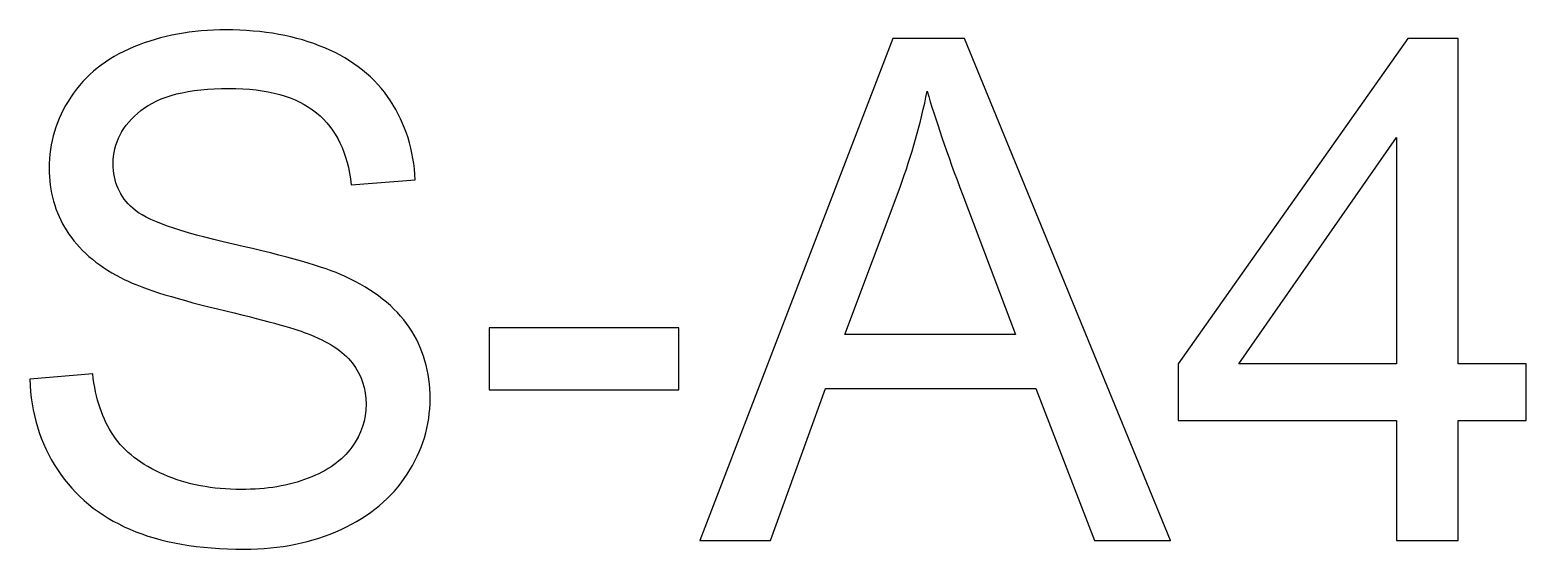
# Model space of a CAD drawing. Header units: centimetres. Extents: x -10.6 to 11.8, y -10.5 to 10.6.
# Drawn here: x 10.584 to 11.411, y 6.298 to 6.585 of the extents above; entities that cross this region are included whole.
import ezdxf

# ---------------------------------------------------------------- set-up
doc = ezdxf.new("R2010")
doc.units = ezdxf.units.CM
doc.header["$MEASUREMENT"] = 0
doc.layers.add('Livello 1', color=7, linetype='Continuous')

msp = doc.modelspace()

# ---------------------------------------------------------------- linework, layer by layer
at = {"layer": 'Livello 1', "color": 7}
for points, knots in [([(10.58449, 6.39149), (10.58449, 6.39149), (10.61916, 6.39453), (10.61916, 6.39453), (10.61916, 6.39453), (10.62078, 6.38063), (10.62459, 6.36925), (10.63061, 6.36032), (10.63061, 6.36032), (10.63662, 6.35139), (10.64594, 6.34422), (10.65855, 6.33872), (10.65855, 6.33872), (10.67116, 6.33322), (10.68539, 6.3305), (10.70117, 6.3305), (10.70117, 6.3305), (10.7152, 6.3305), (10.72756, 6.33257), (10.73829, 6.33671), (10.73829, 6.33671), (10.74903, 6.34092), (10.75705, 6.34661), (10.76229, 6.35385), (10.76229, 6.35385), (10.76753, 6.36116), (10.77018, 6.36905), (10.77018, 6.37765), (10.77018, 6.37765), (10.77018, 6.38638), (10.76766, 6.39395), (10.76255, 6.40048), (10.76255, 6.40048), (10.7575, 6.40702), (10.74916, 6.41245), (10.73758, 6.41685), (10.73758, 6.41685), (10.73008, 6.41976), (10.71365, 6.42428), (10.6881, 6.43043), (10.6881, 6.43043), (10.66262, 6.43657), (10.64471, 6.44233), (10.63449, 6.44776), (10.63449, 6.44776), (10.62123, 6.45468), (10.61133, 6.46335), (10.6048, 6.47363), (10.6048, 6.47363), (10.59833, 6.48392), (10.5951, 6.49543), (10.5951, 6.50824), (10.5951, 6.50824), (10.5951, 6.52221), (10.59904, 6.53533), (10.607, 6.54749), (10.607, 6.54749), (10.61496, 6.55972), (10.6266, 6.56897), (10.64186, 6.5753), (10.64186, 6.5753), (10.65719, 6.58158), (10.67413, 6.58475), (10.69283, 6.58475), (10.69283, 6.58475), (10.71346, 6.58475), (10.73157, 6.58145), (10.74735, 6.57479), (10.74735, 6.57479), (10.76306, 6.56819), (10.77516, 6.55842), (10.78363, 6.54555), (10.78363, 6.54555), (10.79204, 6.53268), (10.79663, 6.51807), (10.79728, 6.50177), (10.79728, 6.50177), (10.79728, 6.50177), (10.76203, 6.49912), (10.76203, 6.49912), (10.76203, 6.49912), (10.76009, 6.51664), (10.75369, 6.52997), (10.74276, 6.53889), (10.74276, 6.53889), (10.73183, 6.54788), (10.71572, 6.55234), (10.69438, 6.55234), (10.69438, 6.55234), (10.67213, 6.55234), (10.65596, 6.54827), (10.64574, 6.54012), (10.64574, 6.54012), (10.63559, 6.53197), (10.63048, 6.52214), (10.63048, 6.51069), (10.63048, 6.51069), (10.63048, 6.50067), (10.6341, 6.49245), (10.64128, 6.48605), (10.64128, 6.48605), (10.64839, 6.47958), (10.66683, 6.47299), (10.69671, 6.46626), (10.69671, 6.46626), (10.72659, 6.45947), (10.74709, 6.45358), (10.75821, 6.44854), (10.75821, 6.44854), (10.77438, 6.44104), (10.78635, 6.43159), (10.79405, 6.42021), (10.79405, 6.42021), (10.80174, 6.40876), (10.80556, 6.39557), (10.80556, 6.38069), (10.80556, 6.38069), (10.80556, 6.36588), (10.80135, 6.35198), (10.79288, 6.33891), (10.79288, 6.33891), (10.78441, 6.32585), (10.77225, 6.31569), (10.7564, 6.30838), (10.7564, 6.30838), (10.74056, 6.30114), (10.72271, 6.29752), (10.70292, 6.29752), (10.70292, 6.29752), (10.67776, 6.29752), (10.65667, 6.30114), (10.63973, 6.30851), (10.63973, 6.30851), (10.62272, 6.31582), (10.60939, 6.32682), (10.59969, 6.34156), (10.59969, 6.34156), (10.59005, 6.35625), (10.58495, 6.37293), (10.58449, 6.39149)], [0, 0, 0, 0, 0.028571, 0.028571, 0.028571, 0.028571, 0.057143, 0.057143, 0.057143, 0.057143, 0.085714, 0.085714, 0.085714, 0.085714, 0.114286, 0.114286, 0.114286, 0.114286, 0.142857, 0.142857, 0.142857, 0.142857, 0.171429, 0.171429, 0.171429, 0.171429, 0.2, 0.2, 0.2, 0.2, 0.228571, 0.228571, 0.228571, 0.228571, 0.257143, 0.257143, 0.257143, 0.257143, 0.285714, 0.285714, 0.285714, 0.285714, 0.314286, 0.314286, 0.314286, 0.314286, 0.342857, 0.342857, 0.342857, 0.342857, 0.371429, 0.371429, 0.371429, 0.371429, 0.4, 0.4, 0.4, 0.4, 0.428571, 0.428571, 0.428571, 0.428571, 0.457143, 0.457143, 0.457143, 0.457143, 0.485714, 0.485714, 0.485714, 0.485714, 0.514286, 0.514286, 0.514286, 0.514286, 0.542857, 0.542857, 0.542857, 0.542857, 0.571429, 0.571429, 0.571429, 0.571429, 0.6, 0.6, 0.6, 0.6, 0.628571, 0.628571, 0.628571, 0.628571, 0.657143, 0.657143, 0.657143, 0.657143, 0.685714, 0.685714, 0.685714, 0.685714, 0.714286, 0.714286, 0.714286, 0.714286, 0.742857, 0.742857, 0.742857, 0.742857, 0.771429, 0.771429, 0.771429, 0.771429, 0.8, 0.8, 0.8, 0.8, 0.828571, 0.828571, 0.828571, 0.828571, 0.857143, 0.857143, 0.857143, 0.857143, 0.885714, 0.885714, 0.885714, 0.885714, 0.914286, 0.914286, 0.914286, 0.914286, 0.942857, 0.942857, 0.942857, 0.942857, 0.971429, 0.971429, 0.971429, 0.971429, 1, 1, 1, 1]), ([(10.95451, 6.30224), (10.95451, 6.30224), (11.06122, 6.58003), (11.06122, 6.58003), (11.06122, 6.58003), (11.06122, 6.58003), (11.10081, 6.58003), (11.10081, 6.58003), (11.10081, 6.58003), (11.10081, 6.58003), (11.21451, 6.30224), (11.21451, 6.30224), (11.21451, 6.30224), (11.21451, 6.30224), (11.1726, 6.30224), (11.1726, 6.30224), (11.1726, 6.30224), (11.1726, 6.30224), (11.14019, 6.38638), (11.14019, 6.38638), (11.14019, 6.38638), (11.14019, 6.38638), (11.02404, 6.38638), (11.02404, 6.38638), (11.02404, 6.38638), (11.02404, 6.38638), (10.99357, 6.30224), (10.99357, 6.30224), (10.99357, 6.30224), (10.99357, 6.30224), (10.95451, 6.30224), (10.95451, 6.30224)], [0, 0, 0, 0, 0.125, 0.125, 0.125, 0.125, 0.25, 0.25, 0.25, 0.25, 0.375, 0.375, 0.375, 0.375, 0.5, 0.5, 0.5, 0.5, 0.625, 0.625, 0.625, 0.625, 0.75, 0.75, 0.75, 0.75, 0.875, 0.875, 0.875, 0.875, 1, 1, 1, 1]), ([(11.33934, 6.30224), (11.33934, 6.30224), (11.33934, 6.36873), (11.33934, 6.36873), (11.33934, 6.36873), (11.33934, 6.36873), (11.21885, 6.36873), (11.21885, 6.36873), (11.21885, 6.36873), (11.21885, 6.36873), (11.21885, 6.40003), (11.21885, 6.40003), (11.21885, 6.40003), (11.21885, 6.40003), (11.34561, 6.58003), (11.34561, 6.58003), (11.34561, 6.58003), (11.34561, 6.58003), (11.37349, 6.58003), (11.37349, 6.58003), (11.37349, 6.58003), (11.37349, 6.58003), (11.37349, 6.40003), (11.37349, 6.40003), (11.37349, 6.40003), (11.37349, 6.40003), (11.411, 6.40003), (11.411, 6.40003), (11.411, 6.40003), (11.411, 6.40003), (11.411, 6.36873), (11.411, 6.36873), (11.411, 6.36873), (11.411, 6.36873), (11.37349, 6.36873), (11.37349, 6.36873), (11.37349, 6.36873), (11.37349, 6.36873), (11.37349, 6.30224), (11.37349, 6.30224), (11.37349, 6.30224), (11.37349, 6.30224), (11.33934, 6.30224), (11.33934, 6.30224)], [0, 0, 0, 0, 0.090909, 0.090909, 0.090909, 0.090909, 0.181818, 0.181818, 0.181818, 0.181818, 0.272727, 0.272727, 0.272727, 0.272727, 0.363636, 0.363636, 0.363636, 0.363636, 0.454545, 0.454545, 0.454545, 0.454545, 0.545455, 0.545455, 0.545455, 0.545455, 0.636364, 0.636364, 0.636364, 0.636364, 0.727273, 0.727273, 0.727273, 0.727273, 0.818182, 0.818182, 0.818182, 0.818182, 0.909091, 0.909091, 0.909091, 0.909091, 1, 1, 1, 1]), ([(11.03464, 6.41633), (11.03464, 6.41633), (11.12888, 6.41633), (11.12888, 6.41633), (11.12888, 6.41633), (11.12888, 6.41633), (11.09984, 6.49323), (11.09984, 6.49323), (11.09984, 6.49323), (11.09104, 6.51658), (11.08444, 6.53579), (11.08017, 6.55086), (11.08017, 6.55086), (11.07662, 6.53301), (11.07164, 6.51535), (11.06517, 6.49776), (11.06517, 6.49776), (11.06517, 6.49776), (11.03464, 6.41633), (11.03464, 6.41633)], [0, 0, 0, 0, 0.2, 0.2, 0.2, 0.2, 0.4, 0.4, 0.4, 0.4, 0.6, 0.6, 0.6, 0.6, 0.8, 0.8, 0.8, 0.8, 1, 1, 1, 1]), ([(11.33934, 6.40003), (11.33934, 6.40003), (11.33934, 6.52525), (11.33934, 6.52525), (11.33934, 6.52525), (11.33934, 6.52525), (11.25241, 6.40003), (11.25241, 6.40003), (11.25241, 6.40003), (11.25241, 6.40003), (11.33934, 6.40003), (11.33934, 6.40003)], [0, 0, 0, 0, 0.333333, 0.333333, 0.333333, 0.333333, 0.666667, 0.666667, 0.666667, 0.666667, 1, 1, 1, 1]), ([(10.83816, 6.38561), (10.83816, 6.38561), (10.83816, 6.41989), (10.83816, 6.41989), (10.83816, 6.41989), (10.83816, 6.41989), (10.943, 6.41989), (10.943, 6.41989), (10.943, 6.41989), (10.943, 6.41989), (10.943, 6.38561), (10.943, 6.38561), (10.943, 6.38561), (10.943, 6.38561), (10.83816, 6.38561), (10.83816, 6.38561)], [0, 0, 0, 0, 0.25, 0.25, 0.25, 0.25, 0.5, 0.5, 0.5, 0.5, 0.75, 0.75, 0.75, 0.75, 1, 1, 1, 1])]:
    msp.add_open_spline(points, degree=3, knots=knots, dxfattribs=at)
at = {"layer": 'Livello 1', "color": 250, "lineweight": 9}
for points, knots in [([(10.58449, 6.39149), (10.58449, 6.39149), (10.61916, 6.39453), (10.61916, 6.39453), (10.61916, 6.39453), (10.62078, 6.38063), (10.62459, 6.36925), (10.63061, 6.36032), (10.63061, 6.36032), (10.63662, 6.35139), (10.64594, 6.34422), (10.65855, 6.33872), (10.65855, 6.33872), (10.67116, 6.33322), (10.68539, 6.3305), (10.70117, 6.3305), (10.70117, 6.3305), (10.7152, 6.3305), (10.72756, 6.33257), (10.73829, 6.33671), (10.73829, 6.33671), (10.74903, 6.34092), (10.75705, 6.34661), (10.76229, 6.35385), (10.76229, 6.35385), (10.76753, 6.36116), (10.77018, 6.36905), (10.77018, 6.37765), (10.77018, 6.37765), (10.77018, 6.38638), (10.76766, 6.39395), (10.76255, 6.40048), (10.76255, 6.40048), (10.7575, 6.40702), (10.74916, 6.41245), (10.73758, 6.41685), (10.73758, 6.41685), (10.73008, 6.41976), (10.71365, 6.42428), (10.6881, 6.43043), (10.6881, 6.43043), (10.66262, 6.43657), (10.64471, 6.44233), (10.63449, 6.44776), (10.63449, 6.44776), (10.62123, 6.45468), (10.61133, 6.46335), (10.6048, 6.47363), (10.6048, 6.47363), (10.59833, 6.48392), (10.5951, 6.49543), (10.5951, 6.50824), (10.5951, 6.50824), (10.5951, 6.52221), (10.59904, 6.53533), (10.607, 6.54749), (10.607, 6.54749), (10.61496, 6.55972), (10.6266, 6.56897), (10.64186, 6.5753), (10.64186, 6.5753), (10.65719, 6.58158), (10.67413, 6.58475), (10.69283, 6.58475), (10.69283, 6.58475), (10.71346, 6.58475), (10.73157, 6.58145), (10.74735, 6.57479), (10.74735, 6.57479), (10.76306, 6.56819), (10.77516, 6.55842), (10.78363, 6.54555), (10.78363, 6.54555), (10.79204, 6.53268), (10.79663, 6.51807), (10.79728, 6.50177), (10.79728, 6.50177), (10.79728, 6.50177), (10.76203, 6.49912), (10.76203, 6.49912), (10.76203, 6.49912), (10.76009, 6.51664), (10.75369, 6.52997), (10.74276, 6.53889), (10.74276, 6.53889), (10.73183, 6.54788), (10.71572, 6.55234), (10.69438, 6.55234), (10.69438, 6.55234), (10.67213, 6.55234), (10.65596, 6.54827), (10.64574, 6.54012), (10.64574, 6.54012), (10.63559, 6.53197), (10.63048, 6.52214), (10.63048, 6.51069), (10.63048, 6.51069), (10.63048, 6.50067), (10.6341, 6.49245), (10.64128, 6.48605), (10.64128, 6.48605), (10.64839, 6.47958), (10.66683, 6.47299), (10.69671, 6.46626), (10.69671, 6.46626), (10.72659, 6.45947), (10.74709, 6.45358), (10.75821, 6.44854), (10.75821, 6.44854), (10.77438, 6.44104), (10.78635, 6.43159), (10.79405, 6.42021), (10.79405, 6.42021), (10.80174, 6.40876), (10.80556, 6.39557), (10.80556, 6.38069), (10.80556, 6.38069), (10.80556, 6.36588), (10.80135, 6.35198), (10.79288, 6.33891), (10.79288, 6.33891), (10.78441, 6.32585), (10.77225, 6.31569), (10.7564, 6.30838), (10.7564, 6.30838), (10.74056, 6.30114), (10.72271, 6.29752), (10.70292, 6.29752), (10.70292, 6.29752), (10.67776, 6.29752), (10.65667, 6.30114), (10.63973, 6.30851), (10.63973, 6.30851), (10.62272, 6.31582), (10.60939, 6.32682), (10.59969, 6.34156), (10.59969, 6.34156), (10.59005, 6.35625), (10.58495, 6.37293), (10.58449, 6.39149)], [0, 0, 0, 0, 0.028571, 0.028571, 0.028571, 0.028571, 0.057143, 0.057143, 0.057143, 0.057143, 0.085714, 0.085714, 0.085714, 0.085714, 0.114286, 0.114286, 0.114286, 0.114286, 0.142857, 0.142857, 0.142857, 0.142857, 0.171429, 0.171429, 0.171429, 0.171429, 0.2, 0.2, 0.2, 0.2, 0.228571, 0.228571, 0.228571, 0.228571, 0.257143, 0.257143, 0.257143, 0.257143, 0.285714, 0.285714, 0.285714, 0.285714, 0.314286, 0.314286, 0.314286, 0.314286, 0.342857, 0.342857, 0.342857, 0.342857, 0.371429, 0.371429, 0.371429, 0.371429, 0.4, 0.4, 0.4, 0.4, 0.428571, 0.428571, 0.428571, 0.428571, 0.457143, 0.457143, 0.457143, 0.457143, 0.485714, 0.485714, 0.485714, 0.485714, 0.514286, 0.514286, 0.514286, 0.514286, 0.542857, 0.542857, 0.542857, 0.542857, 0.571429, 0.571429, 0.571429, 0.571429, 0.6, 0.6, 0.6, 0.6, 0.628571, 0.628571, 0.628571, 0.628571, 0.657143, 0.657143, 0.657143, 0.657143, 0.685714, 0.685714, 0.685714, 0.685714, 0.714286, 0.714286, 0.714286, 0.714286, 0.742857, 0.742857, 0.742857, 0.742857, 0.771429, 0.771429, 0.771429, 0.771429, 0.8, 0.8, 0.8, 0.8, 0.828571, 0.828571, 0.828571, 0.828571, 0.857143, 0.857143, 0.857143, 0.857143, 0.885714, 0.885714, 0.885714, 0.885714, 0.914286, 0.914286, 0.914286, 0.914286, 0.942857, 0.942857, 0.942857, 0.942857, 0.971429, 0.971429, 0.971429, 0.971429, 1, 1, 1, 1]), ([(10.58449, 6.39149), (10.58449, 6.39149), (10.61916, 6.39453), (10.61916, 6.39453), (10.61916, 6.39453), (10.62078, 6.38063), (10.62459, 6.36925), (10.63061, 6.36032), (10.63061, 6.36032), (10.63662, 6.35139), (10.64594, 6.34422), (10.65855, 6.33872), (10.65855, 6.33872), (10.67116, 6.33322), (10.68539, 6.3305), (10.70117, 6.3305), (10.70117, 6.3305), (10.7152, 6.3305), (10.72756, 6.33257), (10.73829, 6.33671), (10.73829, 6.33671), (10.74903, 6.34092), (10.75705, 6.34661), (10.76229, 6.35385), (10.76229, 6.35385), (10.76753, 6.36116), (10.77018, 6.36905), (10.77018, 6.37765), (10.77018, 6.37765), (10.77018, 6.38638), (10.76766, 6.39395), (10.76255, 6.40048), (10.76255, 6.40048), (10.7575, 6.40702), (10.74916, 6.41245), (10.73758, 6.41685), (10.73758, 6.41685), (10.73008, 6.41976), (10.71365, 6.42428), (10.6881, 6.43043), (10.6881, 6.43043), (10.66262, 6.43657), (10.64471, 6.44233), (10.63449, 6.44776), (10.63449, 6.44776), (10.62123, 6.45468), (10.61133, 6.46335), (10.6048, 6.47363), (10.6048, 6.47363), (10.59833, 6.48392), (10.5951, 6.49543), (10.5951, 6.50824), (10.5951, 6.50824), (10.5951, 6.52221), (10.59904, 6.53533), (10.607, 6.54749), (10.607, 6.54749), (10.61496, 6.55972), (10.6266, 6.56897), (10.64186, 6.5753), (10.64186, 6.5753), (10.65719, 6.58158), (10.67413, 6.58475), (10.69283, 6.58475), (10.69283, 6.58475), (10.71346, 6.58475), (10.73157, 6.58145), (10.74735, 6.57479), (10.74735, 6.57479), (10.76306, 6.56819), (10.77516, 6.55842), (10.78363, 6.54555), (10.78363, 6.54555), (10.79204, 6.53268), (10.79663, 6.51807), (10.79728, 6.50177), (10.79728, 6.50177), (10.79728, 6.50177), (10.76203, 6.49912), (10.76203, 6.49912), (10.76203, 6.49912), (10.76009, 6.51664), (10.75369, 6.52997), (10.74276, 6.53889), (10.74276, 6.53889), (10.73183, 6.54788), (10.71572, 6.55234), (10.69438, 6.55234), (10.69438, 6.55234), (10.67213, 6.55234), (10.65596, 6.54827), (10.64574, 6.54012), (10.64574, 6.54012), (10.63559, 6.53197), (10.63048, 6.52214), (10.63048, 6.51069), (10.63048, 6.51069), (10.63048, 6.50067), (10.6341, 6.49245), (10.64128, 6.48605), (10.64128, 6.48605), (10.64839, 6.47958), (10.66683, 6.47299), (10.69671, 6.46626), (10.69671, 6.46626), (10.72659, 6.45947), (10.74709, 6.45358), (10.75821, 6.44854), (10.75821, 6.44854), (10.77438, 6.44104), (10.78635, 6.43159), (10.79405, 6.42021), (10.79405, 6.42021), (10.80174, 6.40876), (10.80556, 6.39557), (10.80556, 6.38069), (10.80556, 6.38069), (10.80556, 6.36588), (10.80135, 6.35198), (10.79288, 6.33891), (10.79288, 6.33891), (10.78441, 6.32585), (10.77225, 6.31569), (10.7564, 6.30838), (10.7564, 6.30838), (10.74056, 6.30114), (10.72271, 6.29752), (10.70292, 6.29752), (10.70292, 6.29752), (10.67776, 6.29752), (10.65667, 6.30114), (10.63973, 6.30851), (10.63973, 6.30851), (10.62272, 6.31582), (10.60939, 6.32682), (10.59969, 6.34156), (10.59969, 6.34156), (10.59005, 6.35625), (10.58495, 6.37293), (10.58449, 6.39149)], [0, 0, 0, 0, 0.028571, 0.028571, 0.028571, 0.028571, 0.057143, 0.057143, 0.057143, 0.057143, 0.085714, 0.085714, 0.085714, 0.085714, 0.114286, 0.114286, 0.114286, 0.114286, 0.142857, 0.142857, 0.142857, 0.142857, 0.171429, 0.171429, 0.171429, 0.171429, 0.2, 0.2, 0.2, 0.2, 0.228571, 0.228571, 0.228571, 0.228571, 0.257143, 0.257143, 0.257143, 0.257143, 0.285714, 0.285714, 0.285714, 0.285714, 0.314286, 0.314286, 0.314286, 0.314286, 0.342857, 0.342857, 0.342857, 0.342857, 0.371429, 0.371429, 0.371429, 0.371429, 0.4, 0.4, 0.4, 0.4, 0.428571, 0.428571, 0.428571, 0.428571, 0.457143, 0.457143, 0.457143, 0.457143, 0.485714, 0.485714, 0.485714, 0.485714, 0.514286, 0.514286, 0.514286, 0.514286, 0.542857, 0.542857, 0.542857, 0.542857, 0.571429, 0.571429, 0.571429, 0.571429, 0.6, 0.6, 0.6, 0.6, 0.628571, 0.628571, 0.628571, 0.628571, 0.657143, 0.657143, 0.657143, 0.657143, 0.685714, 0.685714, 0.685714, 0.685714, 0.714286, 0.714286, 0.714286, 0.714286, 0.742857, 0.742857, 0.742857, 0.742857, 0.771429, 0.771429, 0.771429, 0.771429, 0.8, 0.8, 0.8, 0.8, 0.828571, 0.828571, 0.828571, 0.828571, 0.857143, 0.857143, 0.857143, 0.857143, 0.885714, 0.885714, 0.885714, 0.885714, 0.914286, 0.914286, 0.914286, 0.914286, 0.942857, 0.942857, 0.942857, 0.942857, 0.971429, 0.971429, 0.971429, 0.971429, 1, 1, 1, 1]), ([(10.95451, 6.30224), (10.95451, 6.30224), (11.06122, 6.58003), (11.06122, 6.58003), (11.06122, 6.58003), (11.06122, 6.58003), (11.10081, 6.58003), (11.10081, 6.58003), (11.10081, 6.58003), (11.10081, 6.58003), (11.21451, 6.30224), (11.21451, 6.30224), (11.21451, 6.30224), (11.21451, 6.30224), (11.1726, 6.30224), (11.1726, 6.30224), (11.1726, 6.30224), (11.1726, 6.30224), (11.14019, 6.38638), (11.14019, 6.38638), (11.14019, 6.38638), (11.14019, 6.38638), (11.02404, 6.38638), (11.02404, 6.38638), (11.02404, 6.38638), (11.02404, 6.38638), (10.99357, 6.30224), (10.99357, 6.30224), (10.99357, 6.30224), (10.99357, 6.30224), (10.95451, 6.30224), (10.95451, 6.30224)], [0, 0, 0, 0, 0.125, 0.125, 0.125, 0.125, 0.25, 0.25, 0.25, 0.25, 0.375, 0.375, 0.375, 0.375, 0.5, 0.5, 0.5, 0.5, 0.625, 0.625, 0.625, 0.625, 0.75, 0.75, 0.75, 0.75, 0.875, 0.875, 0.875, 0.875, 1, 1, 1, 1]), ([(10.95451, 6.30224), (10.95451, 6.30224), (11.06122, 6.58003), (11.06122, 6.58003), (11.06122, 6.58003), (11.06122, 6.58003), (11.10081, 6.58003), (11.10081, 6.58003), (11.10081, 6.58003), (11.10081, 6.58003), (11.21451, 6.30224), (11.21451, 6.30224), (11.21451, 6.30224), (11.21451, 6.30224), (11.1726, 6.30224), (11.1726, 6.30224), (11.1726, 6.30224), (11.1726, 6.30224), (11.14019, 6.38638), (11.14019, 6.38638), (11.14019, 6.38638), (11.14019, 6.38638), (11.02404, 6.38638), (11.02404, 6.38638), (11.02404, 6.38638), (11.02404, 6.38638), (10.99357, 6.30224), (10.99357, 6.30224), (10.99357, 6.30224), (10.99357, 6.30224), (10.95451, 6.30224), (10.95451, 6.30224)], [0, 0, 0, 0, 0.125, 0.125, 0.125, 0.125, 0.25, 0.25, 0.25, 0.25, 0.375, 0.375, 0.375, 0.375, 0.5, 0.5, 0.5, 0.5, 0.625, 0.625, 0.625, 0.625, 0.75, 0.75, 0.75, 0.75, 0.875, 0.875, 0.875, 0.875, 1, 1, 1, 1]), ([(11.33934, 6.30224), (11.33934, 6.30224), (11.33934, 6.36873), (11.33934, 6.36873), (11.33934, 6.36873), (11.33934, 6.36873), (11.21885, 6.36873), (11.21885, 6.36873), (11.21885, 6.36873), (11.21885, 6.36873), (11.21885, 6.40003), (11.21885, 6.40003), (11.21885, 6.40003), (11.21885, 6.40003), (11.34561, 6.58003), (11.34561, 6.58003), (11.34561, 6.58003), (11.34561, 6.58003), (11.37349, 6.58003), (11.37349, 6.58003), (11.37349, 6.58003), (11.37349, 6.58003), (11.37349, 6.40003), (11.37349, 6.40003), (11.37349, 6.40003), (11.37349, 6.40003), (11.411, 6.40003), (11.411, 6.40003), (11.411, 6.40003), (11.411, 6.40003), (11.411, 6.36873), (11.411, 6.36873), (11.411, 6.36873), (11.411, 6.36873), (11.37349, 6.36873), (11.37349, 6.36873), (11.37349, 6.36873), (11.37349, 6.36873), (11.37349, 6.30224), (11.37349, 6.30224), (11.37349, 6.30224), (11.37349, 6.30224), (11.33934, 6.30224), (11.33934, 6.30224)], [0, 0, 0, 0, 0.090909, 0.090909, 0.090909, 0.090909, 0.181818, 0.181818, 0.181818, 0.181818, 0.272727, 0.272727, 0.272727, 0.272727, 0.363636, 0.363636, 0.363636, 0.363636, 0.454545, 0.454545, 0.454545, 0.454545, 0.545455, 0.545455, 0.545455, 0.545455, 0.636364, 0.636364, 0.636364, 0.636364, 0.727273, 0.727273, 0.727273, 0.727273, 0.818182, 0.818182, 0.818182, 0.818182, 0.909091, 0.909091, 0.909091, 0.909091, 1, 1, 1, 1]), ([(11.33934, 6.30224), (11.33934, 6.30224), (11.33934, 6.36873), (11.33934, 6.36873), (11.33934, 6.36873), (11.33934, 6.36873), (11.21885, 6.36873), (11.21885, 6.36873), (11.21885, 6.36873), (11.21885, 6.36873), (11.21885, 6.40003), (11.21885, 6.40003), (11.21885, 6.40003), (11.21885, 6.40003), (11.34561, 6.58003), (11.34561, 6.58003), (11.34561, 6.58003), (11.34561, 6.58003), (11.37349, 6.58003), (11.37349, 6.58003), (11.37349, 6.58003), (11.37349, 6.58003), (11.37349, 6.40003), (11.37349, 6.40003), (11.37349, 6.40003), (11.37349, 6.40003), (11.411, 6.40003), (11.411, 6.40003), (11.411, 6.40003), (11.411, 6.40003), (11.411, 6.36873), (11.411, 6.36873), (11.411, 6.36873), (11.411, 6.36873), (11.37349, 6.36873), (11.37349, 6.36873), (11.37349, 6.36873), (11.37349, 6.36873), (11.37349, 6.30224), (11.37349, 6.30224), (11.37349, 6.30224), (11.37349, 6.30224), (11.33934, 6.30224), (11.33934, 6.30224)], [0, 0, 0, 0, 0.090909, 0.090909, 0.090909, 0.090909, 0.181818, 0.181818, 0.181818, 0.181818, 0.272727, 0.272727, 0.272727, 0.272727, 0.363636, 0.363636, 0.363636, 0.363636, 0.454545, 0.454545, 0.454545, 0.454545, 0.545455, 0.545455, 0.545455, 0.545455, 0.636364, 0.636364, 0.636364, 0.636364, 0.727273, 0.727273, 0.727273, 0.727273, 0.818182, 0.818182, 0.818182, 0.818182, 0.909091, 0.909091, 0.909091, 0.909091, 1, 1, 1, 1]), ([(11.03464, 6.41633), (11.03464, 6.41633), (11.12888, 6.41633), (11.12888, 6.41633), (11.12888, 6.41633), (11.12888, 6.41633), (11.09984, 6.49323), (11.09984, 6.49323), (11.09984, 6.49323), (11.09104, 6.51658), (11.08444, 6.53579), (11.08017, 6.55086), (11.08017, 6.55086), (11.07662, 6.53301), (11.07164, 6.51535), (11.06517, 6.49776), (11.06517, 6.49776), (11.06517, 6.49776), (11.03464, 6.41633), (11.03464, 6.41633)], [0, 0, 0, 0, 0.2, 0.2, 0.2, 0.2, 0.4, 0.4, 0.4, 0.4, 0.6, 0.6, 0.6, 0.6, 0.8, 0.8, 0.8, 0.8, 1, 1, 1, 1]), ([(11.03464, 6.41633), (11.03464, 6.41633), (11.12888, 6.41633), (11.12888, 6.41633), (11.12888, 6.41633), (11.12888, 6.41633), (11.09984, 6.49323), (11.09984, 6.49323), (11.09984, 6.49323), (11.09104, 6.51658), (11.08444, 6.53579), (11.08017, 6.55086), (11.08017, 6.55086), (11.07662, 6.53301), (11.07164, 6.51535), (11.06517, 6.49776), (11.06517, 6.49776), (11.06517, 6.49776), (11.03464, 6.41633), (11.03464, 6.41633)], [0, 0, 0, 0, 0.2, 0.2, 0.2, 0.2, 0.4, 0.4, 0.4, 0.4, 0.6, 0.6, 0.6, 0.6, 0.8, 0.8, 0.8, 0.8, 1, 1, 1, 1]), ([(11.33934, 6.40003), (11.33934, 6.40003), (11.33934, 6.52525), (11.33934, 6.52525), (11.33934, 6.52525), (11.33934, 6.52525), (11.25241, 6.40003), (11.25241, 6.40003), (11.25241, 6.40003), (11.25241, 6.40003), (11.33934, 6.40003), (11.33934, 6.40003)], [0, 0, 0, 0, 0.333333, 0.333333, 0.333333, 0.333333, 0.666667, 0.666667, 0.666667, 0.666667, 1, 1, 1, 1]), ([(11.33934, 6.40003), (11.33934, 6.40003), (11.33934, 6.52525), (11.33934, 6.52525), (11.33934, 6.52525), (11.33934, 6.52525), (11.25241, 6.40003), (11.25241, 6.40003), (11.25241, 6.40003), (11.25241, 6.40003), (11.33934, 6.40003), (11.33934, 6.40003)], [0, 0, 0, 0, 0.333333, 0.333333, 0.333333, 0.333333, 0.666667, 0.666667, 0.666667, 0.666667, 1, 1, 1, 1]), ([(10.83816, 6.38561), (10.83816, 6.38561), (10.83816, 6.41989), (10.83816, 6.41989), (10.83816, 6.41989), (10.83816, 6.41989), (10.943, 6.41989), (10.943, 6.41989), (10.943, 6.41989), (10.943, 6.41989), (10.943, 6.38561), (10.943, 6.38561), (10.943, 6.38561), (10.943, 6.38561), (10.83816, 6.38561), (10.83816, 6.38561)], [0, 0, 0, 0, 0.25, 0.25, 0.25, 0.25, 0.5, 0.5, 0.5, 0.5, 0.75, 0.75, 0.75, 0.75, 1, 1, 1, 1]), ([(10.83816, 6.38561), (10.83816, 6.38561), (10.83816, 6.41989), (10.83816, 6.41989), (10.83816, 6.41989), (10.83816, 6.41989), (10.943, 6.41989), (10.943, 6.41989), (10.943, 6.41989), (10.943, 6.41989), (10.943, 6.38561), (10.943, 6.38561), (10.943, 6.38561), (10.943, 6.38561), (10.83816, 6.38561), (10.83816, 6.38561)], [0, 0, 0, 0, 0.25, 0.25, 0.25, 0.25, 0.5, 0.5, 0.5, 0.5, 0.75, 0.75, 0.75, 0.75, 1, 1, 1, 1])]:
    msp.add_open_spline(points, degree=3, knots=knots, dxfattribs=at)

doc.saveas('drawing.dxf')
